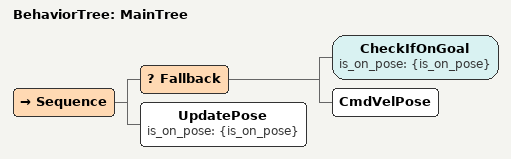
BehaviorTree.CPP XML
<root main_tree_to_execute="MainTree">
  <BehaviorTree ID="MainTree">
   <Sequence>
        <Fallback>
            <CheckIfOnGoal is_on_pose="{is_on_pose}" />
            <CmdVelPose />
        </Fallback>
        <UpdatePose is_on_pose="{is_on_pose}" />
    </Sequence>
  </BehaviorTree>
</root>
